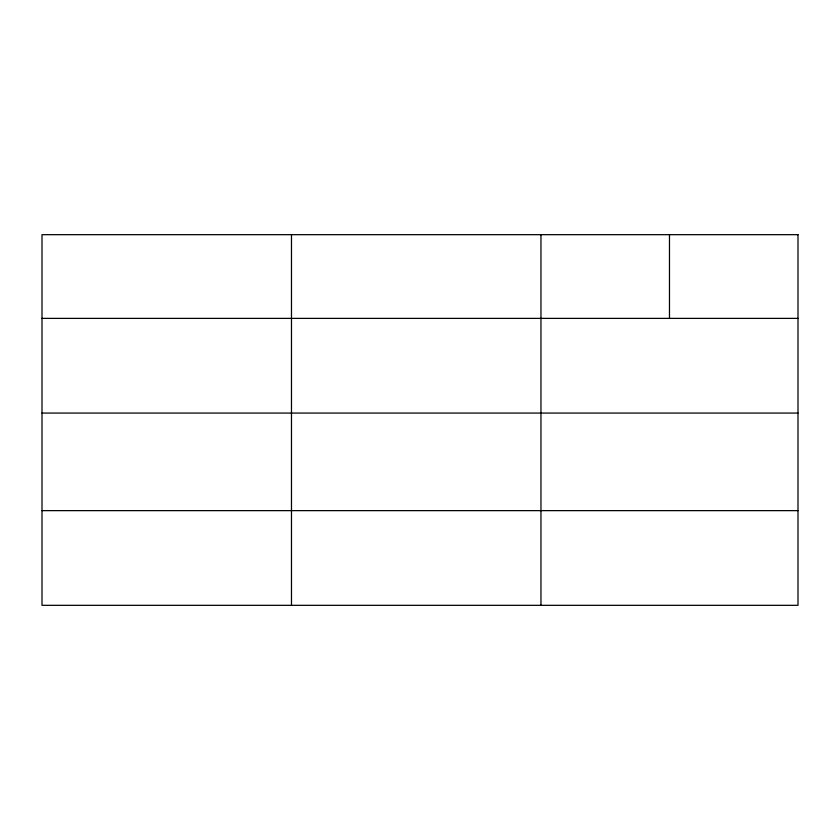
<?xml version="1.0" encoding="UTF-8"?>
<svg xmlns="http://www.w3.org/2000/svg" width="840" height="840" viewBox="0 0 840 840"><rect width="100%" height="100%" fill="white"/><g stroke="black" fill="none" stroke-linecap="round" stroke-linejoin="round"><path stroke-width="1.26" d="M42 318.381L798 318.381M42 413.07L798 413.07M42 510.636L798 510.636M669.48 234.675L669.48 318.381M540.96 234.675L540.96 605.325M291.48 234.675L291.48 605.325M798 234.675L42 234.675L42 605.325L798 605.325L798 234.675"/></g></svg>
